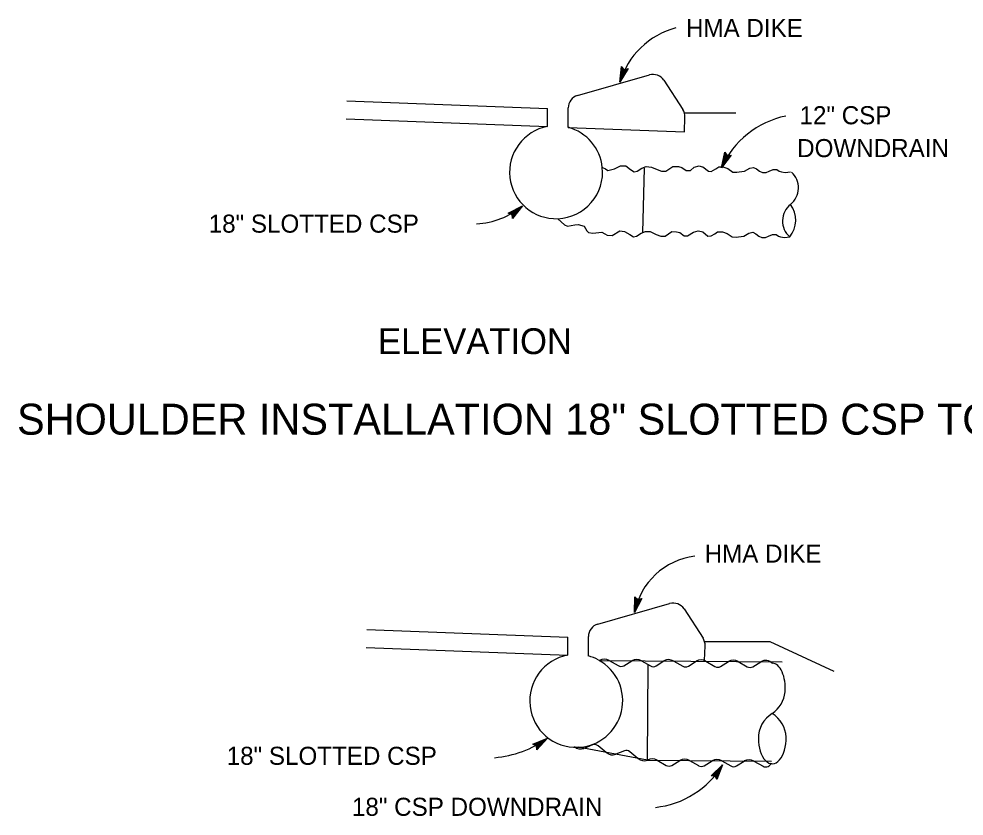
# Model space of a CAD drawing. Extents: x -894 to 866, y -472 to 714.
# Drawn here: x 127.3 to 493.2, y -41.5 to 267.1 of the extents above; entities that cross this region are included whole.
import ezdxf

# ---------------------------------------------------------------- set-up
doc = ezdxf.new("R2010")
doc.units = 0
for name, color, linetype in [('56 Stage 3 Anno', 7, 'Continuous'), ('57 Undefined', 7, 'Continuous'), ('60 Nongeo Data', 7, 'Continuous')]:
    doc.layers.add(name, color=color, linetype=linetype)

msp = doc.modelspace()

# ---------------------------------------------------------------- linework, layer by layer
at = {"layer": '56 Stage 3 Anno'}
for p, q in [((359.92, 242.57), (360.61, 248.68)), ((363.13, 247.81), (359.92, 242.57)), ((360.37, 243.89), (360.87, 248.34)), ((362.73, 247.72), (360.37, 243.88)), ((360.61, 248.68), (360.61, 248.68)), ((360.61, 248.68), (361.61, 247.49)), ((360.82, 245.18), (361.14, 248.06)), ((362.31, 247.62), (360.82, 245.18)), ((361.27, 246.49), (361.41, 247.72)), ((361.93, 247.56), (361.27, 246.49)), ((361.61, 247.49), (363.13, 247.81)), ((363.13, 247.81), (363.13, 247.81)), ((359.92, 242.57), (359.92, 242.57)), ((399.29, 209.44), (400.54, 215.45)), ((402.98, 214.36), (399.29, 209.44)), ((399.86, 210.71), (400.77, 215.09)), ((402.56, 214.31), (399.86, 210.7)), ((400.43, 211.96), (401.02, 214.79)), ((402.14, 214.24), (400.43, 211.96)), ((400.54, 215.45), (400.54, 215.45)), ((400.54, 215.45), (401.43, 214.18)), ((401, 213.21), (401.25, 214.43)), ((401.75, 214.22), (401, 213.21)), ((401.43, 214.18), (402.98, 214.36)), ((402.98, 214.36), (402.98, 214.36)), ((399.29, 209.44), (399.29, 209.44)), ((316.7, 191.92), (322.2, 194.68)), ((322.2, 194.68), (318.39, 189.85)), ((322.2, 194.68), (322.2, 194.68)), ((318.17, 191.38), (316.7, 191.92)), ((316.7, 191.92), (316.7, 191.92)), ((317.1, 191.78), (321.13, 193.8)), ((317.51, 191.65), (320.06, 192.93)), ((317.86, 191.49), (318.99, 192.06)), ((318.39, 189.85), (318.17, 191.38)), ((318.99, 192.06), (318.22, 191.08)), ((320.06, 192.93), (318.27, 190.66)), ((321.12, 193.79), (318.35, 190.28)), ((318.39, 189.85), (318.39, 189.85)), ((365.62, 37.28), (365.78, 43.42)), ((368.37, 42.78), (365.62, 37.28)), ((365.78, 43.42), (365.78, 43.42)), ((365.78, 43.42), (366.87, 42.33)), ((365.95, 38.63), (366.07, 43.11)), ((367.97, 42.66), (365.95, 38.62)), ((366.29, 39.96), (366.36, 42.85)), ((367.56, 42.52), (366.29, 39.96)), ((366.62, 41.3), (366.65, 42.54)), ((367.18, 42.43), (366.62, 41.3)), ((366.87, 42.33), (368.37, 42.78)), ((368.37, 42.78), (368.37, 42.78)), ((365.62, 37.28), (365.62, 37.28)), ((326.24, -13.6), (331.95, -11.32)), ((327.65, -14.25), (326.24, -13.6)), ((326.24, -13.6), (326.24, -13.6)), ((326.61, -13.77), (330.81, -12.1)), ((327.01, -13.93), (329.66, -12.88)), ((327.35, -14.12), (328.52, -13.65)), ((327.74, -15.8), (327.65, -14.25)), ((328.52, -13.65), (327.67, -14.56)), ((329.66, -12.88), (327.68, -14.99)), ((330.8, -12.11), (327.73, -15.37)), ((331.95, -11.32), (327.74, -15.8)), ((331.95, -11.32), (331.95, -11.32)), ((327.74, -15.8), (327.74, -15.8)), ((395.24, -25.9), (399.68, -21.65)), ((399.68, -21.65), (397.46, -27.38)), ((399.68, -21.65), (399.68, -21.65)), ((395.65, -25.92), (398.91, -22.8)), ((396.08, -25.92), (398.15, -23.95)), ((396.47, -25.97), (397.38, -25.1)), ((397.38, -25.1), (396.93, -26.25)), ((398.15, -23.95), (397.1, -26.65)), ((398.91, -22.81), (397.29, -26.99)), ((396.79, -25.98), (395.24, -25.9)), ((395.24, -25.9), (395.24, -25.9)), ((397.46, -27.38), (396.79, -25.98)), ((397.46, -27.38), (397.46, -27.38))]:
    msp.add_line(p, q, dxfattribs=at)
for centre, radius, start, end in [((389.46, 233.77), 30.82, 104.8269, 163.41), ((430.91, 195.58), 34.52, 101.1672, 156.3359), ((302.89, 218.1), 30.36, 273.0074, 309.4939), ((392.16, 32.28), 27, 96.7872, 169.3298), ((307.82, 22.52), 41.56, 274.9968, 305.4812), ((370.14, -3.73), 34.55, 275.8503, 328.7641)]:
    msp.add_arc(centre, radius, start, end, dxfattribs=at)
at = {"layer": '60 Nongeo Data'}
for p, q in [((343.58, 237.44), (371.4, 245.39)), ((376.97, 243.3), (384.32, 231.99)), ((254.22, 235.39), (331.95, 232.4)), ((331.95, 225.39), (331.95, 232.4)), ((339.95, 225.09), (339.95, 232.63)), ((385.19, 230.66), (404.87, 230.66)), ((253.95, 228.39), (331.95, 225.39)), ((384.91, 223.36), (385.13, 229.07)), ((339.95, 225.09), (384.91, 223.36)), ((369.36, 209.3), (368.7, 184.38)), ((369.2, 209.3), (369.2, 209.33)), ((351.37, 32.82), (379.2, 40.77)), ((384.76, 38.69), (392.12, 27.37)), ((262.02, 30.77), (339.75, 27.78)), ((339.75, 20.78), (339.75, 27.78)), ((347.75, 20.47), (347.75, 28.01)), ((392.98, 26.04), (418, 26.04)), ((418, 26.04), (442.73, 14.59)), ((261.75, 23.78), (339.75, 20.78)), ((392.7, 18.74), (392.92, 24.45)), ((352.01, 18.77), (422.71, 18.18)), ((355.76, 18.74), (359.27, 16.76)), ((361.45, 16.72), (364.5, 18.65)), ((368.25, 18.63), (371.76, 16.65)), ((373.94, 16.62), (377, 18.54)), ((380.75, 18.53), (384.26, 16.55)), ((386.44, 16.52), (389.49, 18.44)), ((393.24, 18.43), (396.75, 16.45)), ((398.93, 16.41), (401.99, 18.34)), ((405.74, 18.32), (409.25, 16.34)), ((370.61, -19.85), (370.91, 16.92)), ((411.43, 16.31), (414.48, 18.23)), ((349.38, -13.92), (346.04, -15.28)), ((354.63, -16.89), (351.52, -14.33)), ((370.61, -19.85), (343.75, -14.87)), ((361.66, -16.19), (358.32, -17.56)), ((366.92, -19.16), (363.81, -16.6)), ((370.61, -19.85), (418.6, -20.24)), ((374.36, -19.88), (377.86, -21.86)), ((380.05, -21.89), (383.1, -19.96)), ((386.85, -19.98), (390.36, -21.96)), ((392.54, -21.99), (395.6, -20.07)), ((399.35, -20.08), (402.85, -22.06)), ((405.04, -22.1), (408.09, -20.17)), ((411.84, -20.19), (415.35, -22.17))]:
    msp.add_line(p, q, dxfattribs=at)
for points in [[(353.2, 209.61), (354.36, 209.02), (355.24, 208.44), (357.87, 209.02), (360.21, 210.19), (362.25, 210.19), (364.01, 208.73), (365.47, 207.85), (366.63, 208.15), (368.39, 209.31), (370.14, 209.9), (372.22, 209.68), (373.7, 209.09), (375.98, 208.15), (377.74, 208.15), (380.37, 209.9), (382.59, 209.88), (383.88, 209.58), (385.56, 208.4), (387.24, 208.4), (388.7, 209.65), (390.56, 210.17), (391.37, 209.98), (392, 209.87), (394.18, 208.1), (395.32, 208), (397.02, 209.02), (398.28, 209.77), (399.75, 209.77), (401.74, 209.13), (403.7, 207.79), (405.15, 207.69), (406.08, 207.85), (408.12, 208.15), (410.17, 209.31), (411.63, 209.61), (412.8, 209.02), (413.96, 208.15), (415.13, 207.56), (416.59, 207.56), (417.76, 208.15), (419.22, 208.73), (420.68, 208.73), (421.56, 208.15), (422.44, 207.85), (423.9, 207.56), (425.94, 207.85)], [(335.95, 189.73), (338.51, 187.4), (339.65, 186.89), (342.55, 187.4), (343.79, 187.51), (346.07, 186.89), (347.1, 185.03), (347.83, 184.4), (349.48, 184.09), (352.93, 184.48)], [(352.93, 184.48), (354.1, 183.89), (354.97, 183.31), (356.91, 183.27), (359.94, 185.06), (361.66, 184.79), (363.74, 183.6), (365.2, 182.72), (366.37, 183.01), (368.12, 184.18), (369.87, 184.77), (371.63, 184.77), (373.96, 183.6), (375.72, 183.01), (377.47, 183.01), (380.1, 184.77), (381.8, 184.69), (383.19, 184.4), (384.77, 183.06), (386.13, 183.06), (388.43, 184.52), (390.29, 185.04), (391.58, 184.79), (392.07, 184.69), (393.92, 182.97), (395.23, 183.11), (396.75, 183.89), (397.7, 184.59), (399.68, 184.59), (401.47, 184), (403.43, 182.66), (404.88, 182.55), (405.81, 182.72), (407.85, 183.01), (409.9, 184.18), (411.36, 184.48), (412.53, 183.89), (413.7, 183.01), (414.87, 182.43), (416.33, 182.43), (417.5, 183.01), (418.96, 183.6), (420.42, 183.6), (421.29, 183.01), (422.17, 182.72), (423.63, 182.43), (425.68, 182.72)]]:
    msp.add_lwpolyline(points, dxfattribs=at)
for centre, radius, start, end in [((372.77, 240.58), 5, 33.0369, 105.9453), ((344.95, 232.63), 5, 105.9454, 180), ((380.13, 229.27), 5, 357.7967, 33.0369), ((335.23, 207.73), 18, 100.5112, 272.2989), ((335.23, 207.73), 18, 5.961, 74.7786), ((335.23, 207.73), 18, 272.2988, 5.9609), ((420.74, 201.66), 8.3, 309.4013, 47.5526), ((431, 188.85), 8.12, 127.9594, 228.9936), ((417.93, 189.2), 10.09, 320.0883, 36.8647), ((380.57, 35.96), 5, 33.0369, 105.9453), ((352.75, 28.01), 5, 105.9454, 180), ((387.93, 24.65), 5, 357.7967, 33.0369), ((343.03, 3.11), 18, 100.5112, 272.2989), ((343.03, 3.11), 18, 272.2988, 61.3869), ((343.03, 3.11), 18, 62.015, 74.7786), ((353.86, 15.56), 3.7, 59.0607, 119.9918), ((366.35, 15.46), 3.7, 59.0607, 119.9918), ((378.85, 15.36), 3.7, 59.0607, 119.9918), ((391.34, 15.25), 3.7, 59.0607, 119.9918), ((403.84, 15.15), 3.7, 59.0607, 119.9918), ((416.33, 15.05), 3.7, 43.6114, 119.9917), ((360.37, 18.7), 2.25, 240.3782, 298.6743), ((372.87, 18.59), 2.25, 240.3782, 298.6743), ((385.36, 18.49), 2.25, 240.3782, 298.6743), ((397.85, 18.39), 2.25, 240.3782, 298.6743), ((410.35, 18.28), 2.25, 240.3782, 298.6743), ((412.01, 8.02), 12, 305.1844, 353.2571), ((424.56, -11.25), 11.02, 120.7973, 181.3299), ((412.71, -11.57), 11.59, 2.9748, 57.6238), ((344.77, -11.82), 3.7, 229.0466, 289.9777), ((350.1, -16.05), 2.25, 50.3641, 108.6602), ((357.06, -14.1), 3.7, 229.0466, 289.9777), ((362.38, -18.32), 2.25, 50.3641, 108.6602), ((369.34, -16.37), 3.7, 229.0466, 289.9777), ((372.45, -23.05), 3.7, 59.0606, 119.9917), ((378.97, -19.91), 2.25, 240.378, 298.6742), ((384.95, -23.15), 3.7, 59.0606, 119.9917), ((397.44, -23.25), 3.7, 59.0606, 119.9917), ((409.94, -23.36), 3.7, 59.0606, 119.9917), ((416.45, -20.22), 2.25, 240.3773, 344.6753), ((391.46, -20.02), 2.25, 240.378, 298.6742), ((403.96, -20.12), 2.25, 240.378, 298.6742)]:
    msp.add_arc(centre, radius, start, end, dxfattribs=at)
for centre, ratio, start_param, end_param in [((418.92, 7.94), 0.519123, 1.433751, 3.141593), ((418.92, -11.5), 0.552855, 4.705612, 7.909331)]:
    msp.add_ellipse(centre, major_axis=(0, -9.72), ratio=ratio, start_param=start_param, end_param=end_param, dxfattribs=at)

# ---------------------------------------------------------------- texts
at = {"layer": '57 Undefined'}
for s, height, p in [('HMA DIKE', 7, (385.51, 260.07)), ('12" CSP', 7, (429.47, 226.28)), ('DOWNDRAIN', 7, (428.55, 213.56)), ('18" SLOTTED CSP', 7, (200.76, 184.33)), ('ELEVATION', 10, (266.29, 137.32)), ('SHOULDER INSTALLATION 18" SLOTTED CSP TO 12" DOWNDRAIN', 12, (126.56, 106.13)), ('HMA DIKE', 7, (392.74, 56.62)), ('18" SLOTTED CSP', 7, (207.72, -21.65)), ('18" CSP DOWNDRAIN', 7, (256.21, -41.39))]:
    msp.add_text(s, height=height, dxfattribs=at).set_placement(p)

doc.saveas('drawing.dxf')
